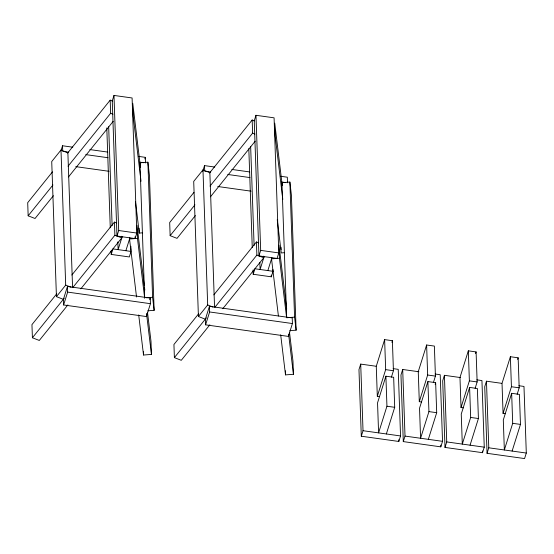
<?xml version="1.0" encoding="UTF-8"?>
<svg xmlns="http://www.w3.org/2000/svg" width="554" height="554" viewBox="0 0 554 554"><rect width="100%" height="100%" fill="white"/><g stroke="black" fill="none" stroke-linecap="round" stroke-linejoin="round"><path stroke-width="0.83" d="M61.03 150.584L62.54 145.764L72.782 147.191M113.986 95.433L112.254 100.953L116.97 236.039L135.079 238.566L136.81 233.054L132.094 97.968L113.986 95.433L118.695 230.519L116.97 236.039M67.45 286.473L63.412 299.347L63.613 304.97L146.408 316.556L150.439 303.682L150.245 298.059L67.45 286.473L67.643 292.103L63.613 304.97M111.209 254.418L112.933 248.905L131.049 251.44L129.317 256.952L111.209 254.418L111.084 250.976M144.829 158.95L145.335 157.343L138.507 156.387M122.143 236.759L118.113 249.625L117.843 241.883M125.869 250.713L129.906 237.846M149.739 299.666L150.245 298.059M202.757 171.248L204.523 165.618L214.765 167.052M255.969 115.294L254.238 120.807L258.953 255.893L277.062 258.427L278.794 252.915L274.078 117.829L255.969 115.294L260.678 250.38L258.953 255.893M209.426 306.334L205.396 319.201L205.589 324.831L288.392 336.41L292.422 323.543L292.228 317.913L209.426 306.334L209.627 311.964L205.589 324.831M253.192 274.278L254.916 268.766L273.032 271.301L271.301 276.813L253.192 274.278L253.039 269.978M264.126 256.62L260.096 269.486L259.854 262.603M267.852 270.574L271.889 257.707M376.048 366.242L360.702 364.096L358.971 369.615L361.298 436.22L398.818 441.462L400.542 435.95L398.222 369.345L393.105 368.632M391.401 377.184L393.43 370.723L392.384 340.703L384.621 339.616L376.27 366.27L377.316 396.29L379.642 396.616M361.298 436.22L363.022 430.7L360.702 364.096M391.879 342.317L392.384 340.703M377.316 396.29L385.667 369.636L384.621 339.616M385.896 376.201L377.544 402.862L378.59 432.882L386.941 406.221L385.896 376.201L393.659 377.288L394.704 407.308L386.353 433.962M418.893 371.748L402.696 369.483L400.964 374.996L403.291 441.6L440.804 446.849L442.535 441.33L440.208 374.726L435.098 374.012M433.394 382.565L435.423 376.104L434.371 346.084L426.615 345.003L418.256 371.658L419.302 401.678L421.636 402.003M403.291 441.6L405.016 436.088L402.696 369.483M419.302 401.678L427.66 375.023L426.615 345.003M427.889 381.588L419.53 408.243L420.583 438.262L428.935 411.608L427.889 381.588L435.652 382.675L436.697 412.688L428.339 439.35M435.146 384.289L435.652 382.675M460.616 377.586L444.412 375.314L442.688 380.833L445.007 447.438L482.527 452.687L484.258 447.168L481.932 380.563L476.814 379.85M475.117 388.402L477.139 381.941L476.094 351.922L468.331 350.834L459.979 377.496L461.025 407.515L463.352 407.841M445.007 447.438L446.739 441.919L444.412 375.314M475.588 353.535L476.094 351.922M461.025 407.515L469.376 380.854L468.331 350.834M469.612 387.419L461.253 414.08L462.299 444.1L470.658 417.439L469.612 387.419L477.368 388.506L478.421 418.526L470.062 445.181M501.806 383.347L486.46 381.2L484.729 386.713L487.056 453.317L524.569 458.567L526.3 453.047L523.98 386.443L518.863 385.729M517.159 394.282L519.188 387.821L518.142 357.801L510.379 356.721L502.021 383.375L503.074 413.395L505.4 413.72M487.056 453.317L488.78 447.805L486.46 381.2M517.637 359.421L518.142 357.801M503.074 413.395L511.425 386.734L510.379 356.721M511.654 393.305L503.302 419.96L504.348 449.98L512.699 423.325L511.654 393.305L519.417 394.386L520.462 424.406L512.111 451.067M72.56 286.951L67.879 152.724L60.988 150.037L51.723 161.56L56.439 296.646L63.329 299.333M52.498 171.851L27.7 202.681L28.157 215.811L35.047 218.498L53.378 195.714M67.595 153.084L110.184 100.142L112.476 101.036M28.157 215.811L52.955 184.988M68.052 166.221L110.641 113.272L110.184 100.142M68.474 176.948L113.217 121.319M56.75 293.8L31.952 324.63L32.409 337.767L39.299 340.454L67.872 304.929M71.847 275.04L114.436 222.092L116.728 222.985M56.439 296.646L65.697 285.123L60.988 150.037M32.409 337.767L64.216 298.225M72.844 287.498L114.893 235.228L114.436 222.092M80.808 288.849L121.783 237.908L121.728 236.267M214.543 306.805L209.862 172.585L202.972 169.898L193.706 181.421L198.422 316.507L205.312 319.194M193.942 192.383L169.683 222.542L170.14 235.672L177.031 238.358L195.361 215.575M209.578 172.945L252.167 120.003L254.459 120.897M170.14 235.672L194.939 204.841M210.035 186.082L252.624 133.133L252.167 120.003M210.451 196.808L255.2 141.18M198.734 313.661L173.935 344.491L174.392 357.621L181.283 360.308L209.855 324.789M213.83 294.894L256.419 241.953L258.711 242.846M198.422 316.507L207.681 304.984L202.972 169.898M174.392 357.621L206.337 317.913M214.827 307.359L256.876 255.082L256.419 241.953M222.791 308.703L263.766 257.769L263.704 256.128M135.474 201.511L139.276 233.082L142.447 232.832M129.484 237.354L129.546 238.996L137.468 238.386L144.663 298.107M284.431 252.693L281.259 252.936L277.249 219.668M286.543 317.11L279.451 258.24L271.529 258.856L278.413 316.022M138.694 314.928L143.528 355.031L151.45 354.415L150.993 341.285L147.496 312.276M280.677 334.789L285.511 374.892L293.433 374.275L292.976 361.139L289.479 332.137M144.677 297.886L139.961 162.8L147.89 162.197L149.421 175.237L154.137 310.323L147.793 310.801M286.626 316.881L281.944 182.661L289.874 182.058L291.404 195.098L296.12 330.184L289.777 330.662M146.256 297.761L152.599 297.283L154.137 310.323M286.66 317.747L294.583 317.137L296.12 330.184M89.852 149.58L107.781 152.087M231.835 169.441L249.764 171.948M280.49 176.248L287.318 177.204L287.512 182.827M62.734 151.387L68.71 152.225M85.78 154.614L107.975 157.717M139.56 162.135L143.825 162.731M205.569 171.366L210.693 172.086M227.763 174.475L249.958 177.578M281.543 181.996L285.809 182.591M75.773 166.643L109.062 171.304M217.757 186.504L251.045 191.165M118.695 230.519L136.81 233.054M260.678 250.38L278.794 252.915M67.643 292.103L150.439 303.682M209.627 311.964L292.422 323.543M427.66 375.023L435.423 376.104M469.376 380.854L477.139 381.941M511.425 386.734L519.188 387.821M385.667 369.636L393.43 370.723M428.935 411.608L436.697 412.688M470.658 417.439L478.421 418.526M512.699 423.325L520.462 424.406M386.941 406.221L394.704 407.308M405.016 436.088L442.535 441.33M446.739 441.919L484.258 447.168M488.78 447.805L526.3 453.047M363.022 430.7L400.542 435.95M252.624 133.133L254.916 134.026M110.641 113.272L112.933 114.172M256.876 255.082L263.766 257.769M114.893 235.228L121.783 237.908M207.681 304.984L213.041 307.075M65.697 285.123L71.057 287.214M282.242 185.445L274.736 123.161L275.2 136.291L282.803 199.426M286.702 309.097L278.994 245.11L279.451 258.24M288.599 334.173L293.433 374.275M140.467 167.287L132.759 103.3L133.216 116.43L141.028 181.276M144.31 285.829L137.011 225.249L137.468 238.386M144.518 287.533L144.823 290.095M146.519 313.467L151.45 354.415M129.546 238.996L136.533 297.013M281.944 182.661L282.235 185.105M139.961 162.8L140.446 166.872M482.465 450.956L482.527 452.687M440.742 445.118L440.804 446.849M398.755 439.738L398.818 441.462M289.874 182.058L294.583 317.137M281.058 247.195L281.141 249.653M285.365 370.785L285.511 374.892M272.97 269.576L273.032 271.301M271.238 275.089L271.301 276.813M250.657 146.581L254.106 245.533M248.808 148.659L252.257 247.603M204.523 165.618L204.717 171.248M147.89 162.197L152.599 297.283M145.335 157.343L145.529 162.973M139.102 228.158L139.276 233.082M143.417 351.748L143.528 355.031M135.017 236.849L135.079 238.566M130.869 246.274L131.014 250.581M108.674 126.728L112.123 225.672M106.797 127.939L110.274 227.749M62.54 145.764L62.706 150.584"/></g></svg>
